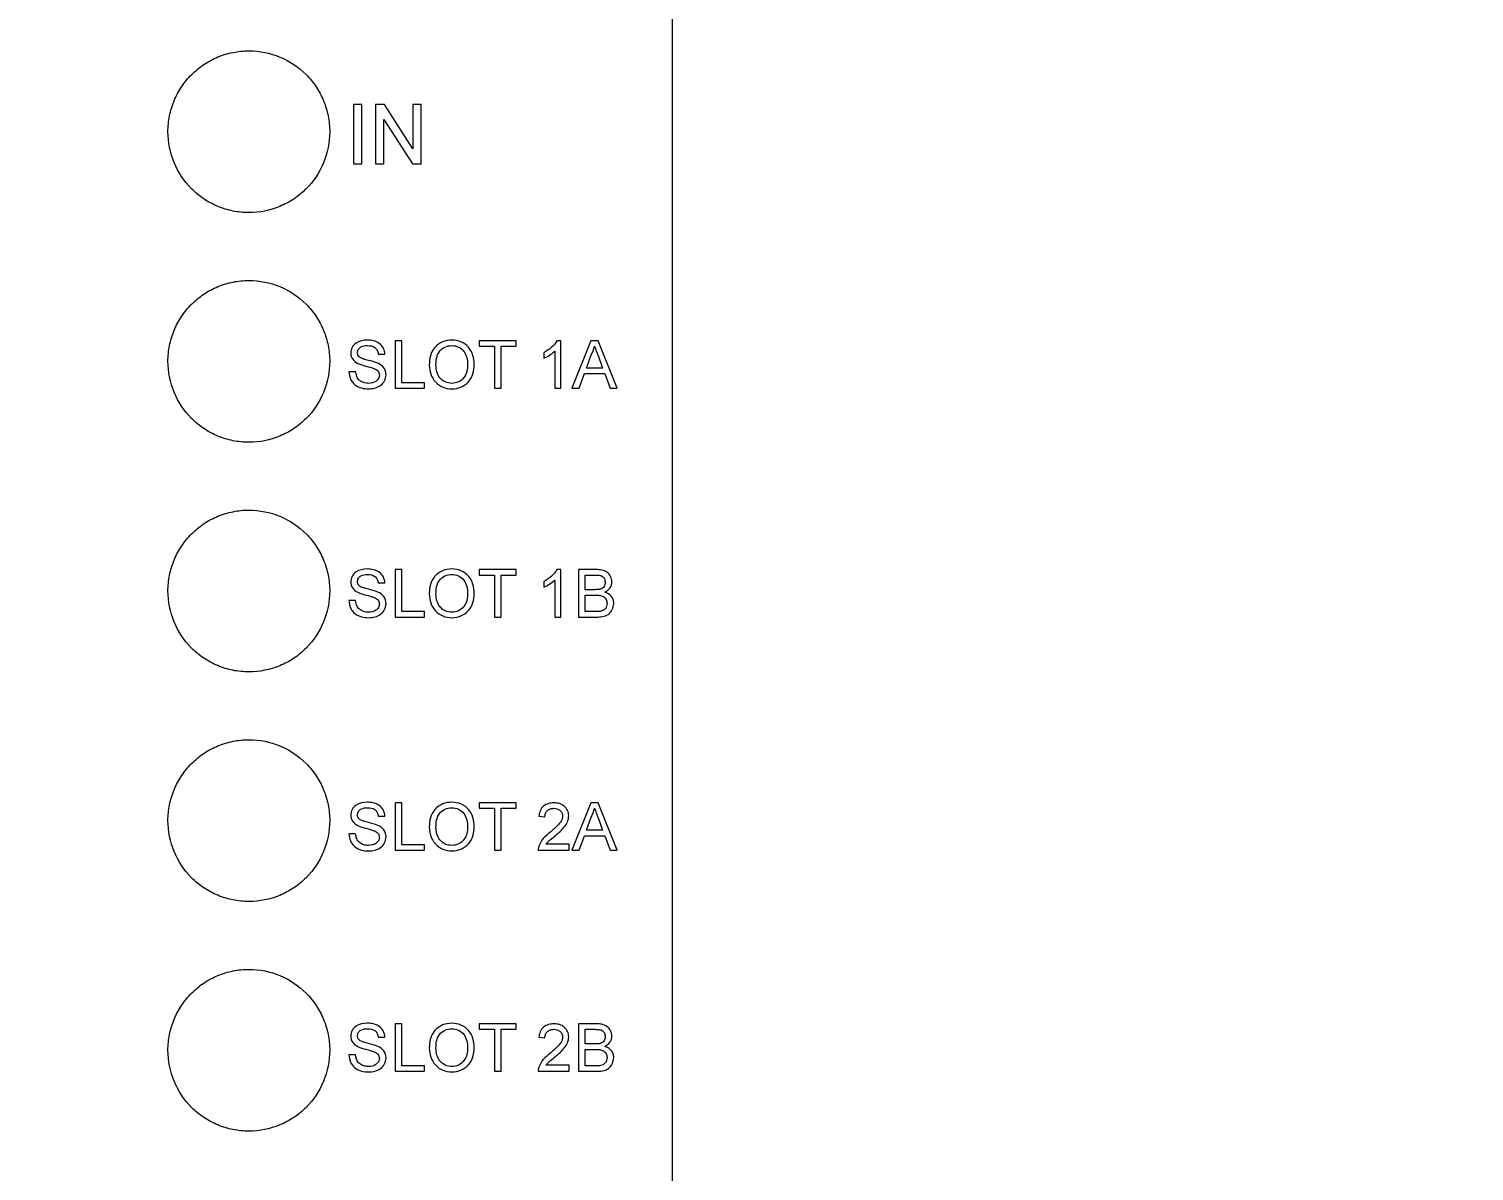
# Model space of a CAD drawing. Header units: millimetres. Extents: x -565 to 210, y 0 to 297.
# Drawn here: x 90.03 to 121.3, y 175.75 to 200.46 of the extents above; entities that cross this region are included whole.
import ezdxf

# ---------------------------------------------------------------- set-up
doc = ezdxf.new("R2010")
doc.units = ezdxf.units.MM
doc.styles.add('SLDTEXTSTYLE2', font='TXT', dxfattribs={"width": 0.605})
doc.dimstyles.new('SLDDIMSTYLE3', dxfattribs={"dimtxt": 2.568319, "dimasz": 3.5, "dimexe": 0, "dimexo": 0.0625, "dimgap": 0.64208, "dimtad": 2, "dimrnd": 1e-09, "dimzin": 12, "dimdsep": 46, "dimtxsty": 'SLDTEXTSTYLE2', "dimblk1": 'NONE', "dimblk2": 'NONE', "dimsah": 1, "dimcen": 0.09, "dimadec": 0, "dimazin": 0, "dimtfac": 1, "dimtofl": 0, "dimtmove": 0, "dimatfit": 3, "dimldrblk": 'NONE', "dimfxl": 1, "dimtolj": 1, "dimtzin": 12, "dimarcsym": 0})

# ---------------------------------------------------------------- blocks, each defined once
blk = doc.blocks.new('*D23')
at = {"color": 7, "linetype": 'Continuous', "lineweight": 0, "attachment_point": 1, "rotation": 353.613, "style": 'SLDTEXTSTYLE2'}
for s, insert, char_height in [('R', (122.903, 170.12), 2.646), ('719.48', (125.434, 169.837), 2.6458)]:
    blk.add_mtext(s, dxfattribs=dict(at, insert=insert, char_height=char_height))
blk = doc.blocks.new('_NONE')

msp = doc.modelspace()

# ---------------------------------------------------------------- linework, layer by layer
at = {"color": 7, "linetype": 'Continuous', "lineweight": 15}
for p, q in [((103.945, 243.655), (103.945, 111.76)), ((97.231, 198.826), (97.05, 198.826)), ((97.05, 198.826), (97.05, 197.542)), ((97.231, 197.542), (97.231, 198.826)), ((97.719, 198.826), (97.527, 198.826)), ((97.527, 198.826), (97.527, 197.542)), ((98.334, 197.867), (97.719, 198.826)), ((98.515, 198.826), (98.334, 198.826)), ((98.334, 198.826), (98.334, 197.867)), ((98.515, 197.542), (98.515, 198.826)), ((97.709, 198.5), (98.324, 197.542)), ((97.709, 197.542), (97.709, 198.5)), ((97.05, 197.542), (97.231, 197.542)), ((97.527, 197.542), (97.709, 197.542)), ((98.324, 197.542), (98.515, 197.542)), ((97.952, 193.713), (97.952, 192.686)), ((98.097, 193.713), (97.952, 193.713)), ((98.097, 192.804), (98.097, 193.713)), ((100.573, 193.713), (99.77, 193.713)), ((99.77, 193.713), (99.77, 193.594)), ((99.77, 193.594), (100.099, 193.594)), ((100.099, 193.594), (100.099, 192.686)), ((100.244, 193.594), (100.573, 193.594)), ((100.244, 192.686), (100.244, 193.594)), ((100.573, 193.594), (100.573, 193.713)), ((101.535, 193.713), (101.45, 193.713)), ((101.535, 192.686), (101.535, 193.713)), ((102.184, 193.713), (101.776, 192.686)), ((102.347, 193.713), (102.184, 193.713)), ((102.755, 192.686), (102.347, 193.713)), ((97.583, 193.423), (97.728, 193.423)), ((101.166, 193.456), (101.166, 193.335)), ((101.403, 193.486), (101.403, 192.686)), ((102.09, 193.12), (102.195, 193.405)), ((102.341, 193.39), (102.441, 193.12)), ((97.096, 193.041), (96.951, 193.041)), ((101.93, 192.686), (102.047, 193.002)), ((102.047, 193.002), (102.485, 193.002)), ((102.441, 193.12), (102.09, 193.12)), ((102.485, 193.002), (102.601, 192.686)), ((97.952, 192.686), (98.584, 192.686)), ((98.584, 192.804), (98.097, 192.804)), ((98.584, 192.686), (98.584, 192.804)), ((100.099, 192.686), (100.244, 192.686)), ((101.403, 192.686), (101.535, 192.686)), ((101.776, 192.686), (101.93, 192.686)), ((102.601, 192.686), (102.755, 192.686)), ((98.097, 188.762), (97.952, 188.762)), ((97.952, 188.762), (97.952, 187.734)), ((98.097, 187.853), (98.097, 188.762)), ((99.77, 188.762), (99.77, 188.643)), ((100.573, 188.762), (99.77, 188.762)), ((99.77, 188.643), (100.099, 188.643)), ((100.099, 188.643), (100.099, 187.734)), ((100.244, 188.643), (100.573, 188.643)), ((100.244, 187.734), (100.244, 188.643)), ((100.573, 188.643), (100.573, 188.762)), ((101.535, 188.762), (101.45, 188.762)), ((101.535, 187.734), (101.535, 188.762)), ((101.917, 188.762), (101.917, 187.734)), ((102.301, 188.762), (101.917, 188.762)), ((102.061, 188.643), (102.257, 188.643)), ((102.061, 188.327), (102.061, 188.643)), ((97.583, 188.472), (97.728, 188.472)), ((101.166, 188.505), (101.166, 188.383)), ((101.403, 188.535), (101.403, 187.734)), ((102.273, 188.327), (102.061, 188.327)), ((97.096, 188.09), (96.951, 188.09)), ((102.061, 188.208), (102.288, 188.208)), ((102.061, 187.853), (102.061, 188.208)), ((97.952, 187.734), (98.584, 187.734)), ((98.584, 187.853), (98.097, 187.853)), ((98.584, 187.734), (98.584, 187.853)), ((100.099, 187.734), (100.244, 187.734)), ((101.403, 187.734), (101.535, 187.734)), ((101.917, 187.734), (102.302, 187.734)), ((102.305, 187.853), (102.061, 187.853)), ((97.952, 183.715), (97.952, 182.688)), ((98.097, 183.715), (97.952, 183.715)), ((98.097, 182.807), (98.097, 183.715)), ((100.573, 183.715), (99.77, 183.715)), ((99.77, 183.715), (99.77, 183.597)), ((99.77, 183.597), (100.099, 183.597)), ((100.099, 183.597), (100.099, 182.688)), ((100.244, 183.597), (100.573, 183.597)), ((100.244, 182.688), (100.244, 183.597)), ((100.573, 183.597), (100.573, 183.715)), ((102.184, 183.715), (101.776, 182.688)), ((102.347, 183.715), (102.184, 183.715)), ((102.755, 182.688), (102.347, 183.715)), ((97.583, 183.426), (97.728, 183.426)), ((101.06, 183.426), (101.192, 183.413)), ((102.09, 183.123), (102.195, 183.407)), ((102.341, 183.393), (102.441, 183.123)), ((97.096, 183.044), (96.951, 183.044)), ((101.93, 182.688), (102.047, 183.004)), ((102.047, 183.004), (102.485, 183.004)), ((102.441, 183.123), (102.09, 183.123)), ((102.485, 183.004), (102.601, 182.688)), ((97.952, 182.688), (98.584, 182.688)), ((98.584, 182.807), (98.097, 182.807)), ((98.584, 182.688), (98.584, 182.807)), ((100.099, 182.688), (100.244, 182.688)), ((101.047, 182.688), (101.719, 182.688)), ((101.719, 182.82), (101.216, 182.82)), ((101.719, 182.688), (101.719, 182.82)), ((101.776, 182.688), (101.93, 182.688)), ((102.601, 182.688), (102.755, 182.688)), ((98.097, 178.934), (97.952, 178.934)), ((97.952, 178.934), (97.952, 177.907)), ((98.097, 178.025), (98.097, 178.934)), ((99.77, 178.934), (99.77, 178.816)), ((100.573, 178.934), (99.77, 178.934)), ((100.573, 178.816), (100.573, 178.934)), ((101.917, 178.934), (101.917, 177.907)), ((102.301, 178.934), (101.917, 178.934)), ((97.583, 178.644), (97.728, 178.644)), ((99.77, 178.816), (100.099, 178.816)), ((100.099, 178.816), (100.099, 177.907)), ((100.244, 178.816), (100.573, 178.816)), ((100.244, 177.907), (100.244, 178.816)), ((101.06, 178.644), (101.192, 178.631)), ((102.061, 178.816), (102.257, 178.816)), ((102.061, 178.5), (102.061, 178.816)), ((97.096, 178.262), (96.951, 178.262)), ((102.273, 178.5), (102.061, 178.5)), ((102.061, 178.381), (102.288, 178.381)), ((102.061, 178.025), (102.061, 178.381)), ((98.584, 178.025), (98.097, 178.025)), ((98.584, 177.907), (98.584, 178.025)), ((101.719, 178.039), (101.216, 178.039)), ((101.719, 177.907), (101.719, 178.039)), ((102.305, 178.025), (102.061, 178.025)), ((97.952, 177.907), (98.584, 177.907)), ((100.099, 177.907), (100.244, 177.907)), ((101.047, 177.907), (101.719, 177.907)), ((101.917, 177.907), (102.302, 177.907))]:
    msp.add_line(p, q, dxfattribs=at)
for points, knots in [([(96.535, 198.235), (96.535, 198.35), (96.524, 198.464), (96.48, 198.687), (96.446, 198.798), (96.358, 199.01), (96.305, 199.111), (96.178, 199.301), (96.104, 199.391), (95.862, 199.633), (95.667, 199.764), (95.245, 199.938), (95.015, 199.985), (94.672, 199.985), (94.556, 199.973), (94.331, 199.929), (94.222, 199.895), (94.01, 199.808), (93.908, 199.753), (93.718, 199.626), (93.63, 199.554), (93.466, 199.39), (93.394, 199.302), (93.267, 199.112), (93.212, 199.01), (93.125, 198.798), (93.091, 198.689), (93.047, 198.465), (93.035, 198.349), (93.035, 198.007), (93.081, 197.777), (93.255, 197.356), (93.385, 197.161), (93.627, 196.918), (93.717, 196.844), (93.907, 196.717), (94.007, 196.663), (94.219, 196.575), (94.33, 196.541), (94.554, 196.496), (94.668, 196.485), (95.014, 196.484), (95.242, 196.53), (95.561, 196.662), (95.661, 196.715), (95.851, 196.842), (95.942, 196.916), (96.184, 197.158), (96.314, 197.353), (96.489, 197.774), (96.535, 198.004), (96.535, 198.235)], [0, 0, 0, 0, 0.03125, 0.03125, 0.0625, 0.0625, 0.09375, 0.09375, 0.125, 0.125, 0.1875, 0.1875, 0.25, 0.25, 0.28125, 0.28125, 0.3125, 0.3125, 0.34375, 0.34375, 0.375, 0.375, 0.40625, 0.40625, 0.4375, 0.4375, 0.46875, 0.46875, 0.5, 0.5, 0.5625, 0.5625, 0.625, 0.625, 0.65625, 0.65625, 0.6875, 0.6875, 0.71875, 0.71875, 0.75, 0.75, 0.8125, 0.8125, 0.84375, 0.84375, 0.875, 0.875, 0.9375, 0.9375, 1, 1, 1, 1]), ([(96.535, 193.267), (96.535, 193.382), (96.524, 193.496), (96.48, 193.719), (96.446, 193.83), (96.358, 194.042), (96.305, 194.142), (96.178, 194.333), (96.104, 194.423), (95.862, 194.665), (95.667, 194.796), (95.245, 194.97), (95.015, 195.016), (94.672, 195.017), (94.556, 195.005), (94.331, 194.961), (94.222, 194.927), (94.01, 194.84), (93.907, 194.785), (93.718, 194.658), (93.629, 194.586), (93.466, 194.422), (93.394, 194.334), (93.267, 194.144), (93.212, 194.042), (93.124, 193.83), (93.091, 193.721), (93.047, 193.497), (93.035, 193.381), (93.035, 193.039), (93.081, 192.809), (93.255, 192.388), (93.385, 192.193), (93.627, 191.95), (93.716, 191.876), (93.907, 191.749), (94.007, 191.695), (94.219, 191.607), (94.33, 191.573), (94.554, 191.528), (94.668, 191.517), (95.015, 191.516), (95.242, 191.562), (95.561, 191.694), (95.661, 191.747), (95.852, 191.874), (95.942, 191.948), (96.184, 192.191), (96.314, 192.386), (96.489, 192.806), (96.535, 193.036), (96.535, 193.267)], [0, 0, 0, 0, 0.03125, 0.03125, 0.0625, 0.0625, 0.09375, 0.09375, 0.125, 0.125, 0.1875, 0.1875, 0.25, 0.25, 0.28125, 0.28125, 0.3125, 0.3125, 0.34375, 0.34375, 0.375, 0.375, 0.40625, 0.40625, 0.4375, 0.4375, 0.46875, 0.46875, 0.5, 0.5, 0.5625, 0.5625, 0.625, 0.625, 0.65625, 0.65625, 0.6875, 0.6875, 0.71875, 0.71875, 0.75, 0.75, 0.8125, 0.8125, 0.84375, 0.84375, 0.875, 0.875, 0.9375, 0.9375, 1, 1, 1, 1]), ([(97.347, 193.726), (97.262, 193.724), (97.176, 193.71), (97.07, 193.637), (97.041, 193.605), (97.001, 193.53), (96.992, 193.487), (96.991, 193.445)], [0, 0, 0, 0, 0.5, 0.5, 0.75, 0.75, 1, 1, 1, 1]), ([(97.136, 193.454), (97.136, 193.479), (97.142, 193.504), (97.168, 193.547), (97.187, 193.565), (97.252, 193.603), (97.303, 193.607), (97.353, 193.608)], [0, 0, 0, 0, 0.25, 0.25, 0.5, 0.5, 1, 1, 1, 1]), ([(97.728, 193.423), (97.725, 193.469), (97.716, 193.514), (97.675, 193.594), (97.644, 193.63), (97.571, 193.682), (97.527, 193.699), (97.439, 193.722), (97.393, 193.725), (97.347, 193.726)], [0, 0, 0, 0, 0.25, 0.25, 0.5, 0.5, 0.75, 0.75, 1, 1, 1, 1]), ([(97.353, 193.608), (97.408, 193.606), (97.466, 193.6), (97.533, 193.55), (97.551, 193.528), (97.574, 193.478), (97.58, 193.451), (97.583, 193.423)], [0, 0, 0, 0, 0.5, 0.5, 0.75, 0.75, 1, 1, 1, 1]), ([(99.178, 193.726), (99.109, 193.725), (99.04, 193.715), (98.914, 193.662), (98.857, 193.62), (98.768, 193.517), (98.736, 193.454), (98.697, 193.323), (98.691, 193.254), (98.69, 193.186)], [0, 0, 0, 0, 0.25, 0.25, 0.5, 0.5, 0.75, 0.75, 1, 1, 1, 1]), ([(98.835, 193.184), (98.835, 193.236), (98.838, 193.287), (98.859, 193.388), (98.878, 193.438), (98.94, 193.521), (98.982, 193.552), (99.075, 193.597), (99.127, 193.607), (99.178, 193.608)], [0, 0, 0, 0, 0.25, 0.25, 0.5, 0.5, 0.75, 0.75, 1, 1, 1, 1]), ([(99.664, 193.198), (99.663, 193.265), (99.656, 193.331), (99.615, 193.46), (99.583, 193.52), (99.494, 193.622), (99.437, 193.661), (99.313, 193.714), (99.245, 193.725), (99.178, 193.726)], [0, 0, 0, 0, 0.25, 0.25, 0.5, 0.5, 0.75, 0.75, 1, 1, 1, 1]), ([(99.178, 193.608), (99.229, 193.606), (99.279, 193.597), (99.369, 193.554), (99.409, 193.522), (99.498, 193.402), (99.519, 193.299), (99.52, 193.199)], [0, 0, 0, 0, 0.25, 0.25, 0.5, 0.5, 1, 1, 1, 1]), ([(102.195, 193.405), (102.203, 193.42), (102.211, 193.435), (102.218, 193.45), (102.225, 193.466), (102.231, 193.481), (102.237, 193.497), (102.243, 193.513), (102.248, 193.529), (102.253, 193.545), (102.258, 193.561), (102.262, 193.578), (102.266, 193.594)], [0, 0, 0, 0, 0.0000507696, 0.0000507696, 0.0000507696, 0.0001015823, 0.0001015823, 0.0001015823, 0.0001523323, 0.0001523323, 0.0001523323, 0.0002033159, 0.0002033159, 0.0002033159, 0.0002033159]), ([(102.266, 193.594), (102.272, 193.577), (102.278, 193.56), (102.285, 193.543), (102.291, 193.526), (102.297, 193.509), (102.303, 193.492), (102.31, 193.475), (102.316, 193.458), (102.322, 193.441), (102.329, 193.424), (102.335, 193.407), (102.341, 193.39)], [0, 0, 0, 0, 0.0000545352, 0.0000545352, 0.0000545352, 0.0001090672, 0.0001090672, 0.0001090672, 0.0001636012, 0.0001636012, 0.0001636012, 0.0002181351, 0.0002181351, 0.0002181351, 0.0002181351]), ([(96.991, 193.445), (96.992, 193.397), (97.005, 193.35), (97.06, 193.273), (97.1, 193.245), (97.142, 193.223)], [0, 0, 0, 0, 0.5, 0.5, 1, 1, 1, 1]), ([(97.172, 193.364), (97.167, 193.37), (97.161, 193.376), (97.156, 193.382), (97.149, 193.393), (97.144, 193.404), (97.141, 193.416), (97.137, 193.428), (97.136, 193.441), (97.136, 193.454)], [0, 0, 0, 0, 0.0000249179, 0.0000249179, 0.0000249179, 0.0000622779, 0.0000622779, 0.0000622779, 0.0001014982, 0.0001014982, 0.0001014982, 0.0001014982]), ([(97.576, 193.226), (97.51, 193.253), (97.441, 193.271), (97.337, 193.297), (97.302, 193.305), (97.234, 193.328), (97.2, 193.34), (97.172, 193.364)], [0, 0, 0, 0, 0.5, 0.5, 0.75, 0.75, 1, 1, 1, 1]), ([(96.951, 193.041), (96.953, 192.988), (96.962, 192.936), (97.006, 192.838), (97.039, 192.794), (97.121, 192.726), (97.171, 192.704), (97.274, 192.677), (97.328, 192.673), (97.381, 192.672)], [0, 0, 0, 0, 0.25, 0.25, 0.5, 0.5, 0.75, 0.75, 1, 1, 1, 1]), ([(97.375, 192.791), (97.34, 192.792), (97.306, 192.796), (97.24, 192.816), (97.208, 192.833), (97.153, 192.877), (97.133, 192.907), (97.107, 192.972), (97.1, 193.006), (97.096, 193.041)], [0, 0, 0, 0, 0.25, 0.25, 0.5, 0.5, 0.75, 0.75, 1, 1, 1, 1]), ([(97.142, 193.223), (97.199, 193.195), (97.259, 193.178), (97.38, 193.146), (97.442, 193.133), (97.5, 193.109)], [0, 0, 0, 0, 0.5, 0.5, 1, 1, 1, 1]), ([(97.61, 192.97), (97.609, 192.943), (97.602, 192.916), (97.575, 192.868), (97.556, 192.847), (97.487, 192.802), (97.43, 192.792), (97.375, 192.791)], [0, 0, 0, 0, 0.25, 0.25, 0.5, 0.5, 1, 1, 1, 1]), ([(97.381, 192.672), (97.426, 192.674), (97.471, 192.678), (97.556, 192.701), (97.598, 192.72), (97.671, 192.773), (97.701, 192.808), (97.743, 192.888), (97.753, 192.932), (97.755, 192.977)], [0, 0, 0, 0, 0.25, 0.25, 0.5, 0.5, 0.75, 0.75, 1, 1, 1, 1]), ([(97.5, 193.109), (97.529, 193.096), (97.558, 193.082), (97.599, 193.034), (97.608, 193.002), (97.61, 192.97)], [0, 0, 0, 0, 0.5, 0.5, 1, 1, 1, 1]), ([(97.755, 192.977), (97.754, 193.032), (97.738, 193.085), (97.674, 193.172), (97.626, 193.203), (97.576, 193.226)], [0, 0, 0, 0, 0.5, 0.5, 1, 1, 1, 1]), ([(98.69, 193.186), (98.69, 193.119), (98.701, 193.055), (98.744, 192.931), (98.777, 192.872), (98.866, 192.774), (98.922, 192.735), (99.044, 192.684), (99.11, 192.673), (99.177, 192.672)], [0, 0, 0, 0, 0.25, 0.25, 0.5, 0.5, 0.75, 0.75, 1, 1, 1, 1]), ([(99.176, 192.791), (99.127, 192.792), (99.078, 192.8), (98.99, 192.841), (98.951, 192.872), (98.889, 192.947), (98.866, 192.992), (98.84, 193.086), (98.835, 193.135), (98.835, 193.184)], [0, 0, 0, 0, 0.25, 0.25, 0.5, 0.5, 0.75, 0.75, 1, 1, 1, 1]), ([(99.52, 193.199), (99.519, 193.149), (99.515, 193.099), (99.491, 193.003), (99.47, 192.956), (99.408, 192.877), (99.368, 192.844), (99.278, 192.8), (99.227, 192.792), (99.176, 192.791)], [0, 0, 0, 0, 0.25, 0.25, 0.5, 0.5, 0.75, 0.75, 1, 1, 1, 1]), ([(99.177, 192.672), (99.245, 192.674), (99.31, 192.685), (99.435, 192.736), (99.493, 192.774), (99.581, 192.875), (99.614, 192.936), (99.655, 193.062), (99.663, 193.13), (99.664, 193.198)], [0, 0, 0, 0, 0.25, 0.25, 0.5, 0.5, 0.75, 0.75, 1, 1, 1, 1]), ([(96.535, 188.299), (96.535, 188.414), (96.524, 188.528), (96.48, 188.751), (96.446, 188.862), (96.358, 189.074), (96.305, 189.174), (96.178, 189.364), (96.104, 189.454), (95.862, 189.697), (95.667, 189.827), (95.245, 190.002), (95.015, 190.048), (94.672, 190.049), (94.556, 190.037), (94.331, 189.992), (94.222, 189.959), (94.01, 189.872), (93.907, 189.817), (93.718, 189.69), (93.629, 189.617), (93.466, 189.454), (93.393, 189.365), (93.267, 189.176), (93.212, 189.074), (93.124, 188.862), (93.091, 188.753), (93.047, 188.529), (93.035, 188.413), (93.035, 188.071), (93.081, 187.841), (93.255, 187.42), (93.385, 187.225), (93.626, 186.982), (93.716, 186.908), (93.907, 186.781), (94.007, 186.727), (94.219, 186.639), (94.33, 186.605), (94.554, 186.56), (94.668, 186.549), (95.015, 186.548), (95.242, 186.594), (95.561, 186.726), (95.662, 186.779), (95.852, 186.906), (95.942, 186.98), (96.184, 187.223), (96.314, 187.418), (96.489, 187.838), (96.535, 188.068), (96.535, 188.299)], [0, 0, 0, 0, 0.03125, 0.03125, 0.0625, 0.0625, 0.09375, 0.09375, 0.125, 0.125, 0.1875, 0.1875, 0.25, 0.25, 0.28125, 0.28125, 0.3125, 0.3125, 0.34375, 0.34375, 0.375, 0.375, 0.40625, 0.40625, 0.4375, 0.4375, 0.46875, 0.46875, 0.5, 0.5, 0.5625, 0.5625, 0.625, 0.625, 0.65625, 0.65625, 0.6875, 0.6875, 0.71875, 0.71875, 0.75, 0.75, 0.8125, 0.8125, 0.84375, 0.84375, 0.875, 0.875, 0.9375, 0.9375, 1, 1, 1, 1]), ([(97.347, 188.775), (97.262, 188.772), (97.175, 188.758), (97.07, 188.686), (97.041, 188.653), (97.001, 188.578), (96.992, 188.536), (96.991, 188.493)], [0, 0, 0, 0, 0.5, 0.5, 0.75, 0.75, 1, 1, 1, 1]), ([(97.136, 188.503), (97.136, 188.528), (97.142, 188.553), (97.168, 188.595), (97.187, 188.613), (97.252, 188.652), (97.303, 188.656), (97.353, 188.656)], [0, 0, 0, 0, 0.25, 0.25, 0.5, 0.5, 1, 1, 1, 1]), ([(97.728, 188.472), (97.725, 188.517), (97.716, 188.562), (97.675, 188.643), (97.644, 188.678), (97.571, 188.731), (97.527, 188.748), (97.439, 188.77), (97.393, 188.774), (97.347, 188.775)], [0, 0, 0, 0, 0.25, 0.25, 0.5, 0.5, 0.75, 0.75, 1, 1, 1, 1]), ([(97.353, 188.656), (97.408, 188.655), (97.466, 188.648), (97.533, 188.599), (97.551, 188.576), (97.574, 188.527), (97.58, 188.499), (97.583, 188.472)], [0, 0, 0, 0, 0.5, 0.5, 0.75, 0.75, 1, 1, 1, 1]), ([(99.178, 188.775), (99.109, 188.773), (99.04, 188.764), (98.914, 188.71), (98.857, 188.668), (98.768, 188.565), (98.736, 188.503), (98.697, 188.371), (98.691, 188.303), (98.69, 188.234)], [0, 0, 0, 0, 0.25, 0.25, 0.5, 0.5, 0.75, 0.75, 1, 1, 1, 1]), ([(98.835, 188.233), (98.835, 188.284), (98.838, 188.335), (98.859, 188.436), (98.878, 188.486), (98.94, 188.569), (98.982, 188.601), (99.075, 188.646), (99.127, 188.655), (99.178, 188.656)], [0, 0, 0, 0, 0.25, 0.25, 0.5, 0.5, 0.75, 0.75, 1, 1, 1, 1]), ([(99.664, 188.246), (99.663, 188.314), (99.656, 188.38), (99.615, 188.508), (99.583, 188.569), (99.494, 188.671), (99.437, 188.71), (99.314, 188.763), (99.246, 188.773), (99.178, 188.775)], [0, 0, 0, 0, 0.25, 0.25, 0.5, 0.5, 0.75, 0.75, 1, 1, 1, 1]), ([(99.178, 188.656), (99.229, 188.655), (99.279, 188.646), (99.369, 188.602), (99.409, 188.57), (99.498, 188.45), (99.519, 188.347), (99.52, 188.247)], [0, 0, 0, 0, 0.25, 0.25, 0.5, 0.5, 1, 1, 1, 1]), ([(102.257, 188.643), (102.285, 188.643), (102.312, 188.642), (102.367, 188.638), (102.394, 188.635), (102.445, 188.611), (102.466, 188.589), (102.491, 188.539), (102.495, 188.511), (102.496, 188.482)], [0, 0, 0, 0, 0.25, 0.25, 0.5, 0.5, 0.75, 0.75, 1, 1, 1, 1]), ([(102.641, 188.495), (102.639, 188.536), (102.631, 188.576), (102.594, 188.648), (102.567, 188.681), (102.502, 188.728), (102.463, 188.742), (102.383, 188.759), (102.342, 188.761), (102.301, 188.762)], [0, 0, 0, 0, 0.25, 0.25, 0.5, 0.5, 0.75, 0.75, 1, 1, 1, 1]), ([(96.991, 188.493), (96.992, 188.446), (97.005, 188.398), (97.06, 188.322), (97.1, 188.294), (97.142, 188.271)], [0, 0, 0, 0, 0.5, 0.5, 1, 1, 1, 1]), ([(97.172, 188.412), (97.167, 188.418), (97.161, 188.424), (97.156, 188.431), (97.149, 188.441), (97.144, 188.453), (97.141, 188.464), (97.137, 188.477), (97.136, 188.49), (97.136, 188.503)], [0, 0, 0, 0, 0.0000249178, 0.0000249178, 0.0000249178, 0.0000622952, 0.0000622952, 0.0000622952, 0.0001015409, 0.0001015409, 0.0001015409, 0.0001015409]), ([(97.142, 188.271), (97.199, 188.243), (97.259, 188.227), (97.38, 188.194), (97.442, 188.181), (97.5, 188.157)], [0, 0, 0, 0, 0.5, 0.5, 1, 1, 1, 1]), ([(97.576, 188.274), (97.51, 188.302), (97.441, 188.319), (97.337, 188.345), (97.302, 188.354), (97.234, 188.376), (97.2, 188.389), (97.172, 188.412)], [0, 0, 0, 0, 0.5, 0.5, 0.75, 0.75, 1, 1, 1, 1]), ([(97.755, 188.026), (97.754, 188.08), (97.738, 188.134), (97.674, 188.221), (97.626, 188.251), (97.576, 188.274)], [0, 0, 0, 0, 0.5, 0.5, 1, 1, 1, 1]), ([(102.397, 188.339), (102.387, 188.336), (102.377, 188.334), (102.366, 188.332), (102.356, 188.331), (102.346, 188.33), (102.335, 188.329), (102.315, 188.327), (102.294, 188.327), (102.273, 188.327)], [0, 0, 0, 0, 0.000031245, 0.000031245, 0.000031245, 0.0000623711, 0.0000623711, 0.0000623711, 0.000124331, 0.000124331, 0.000124331, 0.000124331]), ([(102.496, 188.482), (102.495, 188.451), (102.49, 188.419), (102.455, 188.367), (102.427, 188.35), (102.397, 188.339)], [0, 0, 0, 0, 0.5, 0.5, 1, 1, 1, 1]), ([(102.487, 188.274), (102.529, 188.296), (102.57, 188.323), (102.611, 188.381), (102.622, 188.403), (102.637, 188.448), (102.64, 188.471), (102.641, 188.495)], [0, 0, 0, 0, 0.5, 0.5, 0.75, 0.75, 1, 1, 1, 1]), ([(102.681, 188.028), (102.68, 188.057), (102.677, 188.085), (102.659, 188.138), (102.645, 188.163), (102.593, 188.229), (102.541, 188.257), (102.487, 188.274)], [0, 0, 0, 0, 0.25, 0.25, 0.5, 0.5, 1, 1, 1, 1]), ([(96.951, 188.09), (96.953, 188.036), (96.962, 187.985), (97.006, 187.887), (97.039, 187.843), (97.121, 187.775), (97.171, 187.753), (97.274, 187.726), (97.328, 187.721), (97.381, 187.721)], [0, 0, 0, 0, 0.25, 0.25, 0.5, 0.5, 0.75, 0.75, 1, 1, 1, 1]), ([(97.375, 187.84), (97.34, 187.841), (97.306, 187.844), (97.24, 187.865), (97.208, 187.881), (97.153, 187.926), (97.132, 187.955), (97.107, 188.02), (97.1, 188.055), (97.096, 188.09)], [0, 0, 0, 0, 0.25, 0.25, 0.5, 0.5, 0.75, 0.75, 1, 1, 1, 1]), ([(97.61, 188.019), (97.609, 187.991), (97.602, 187.964), (97.575, 187.916), (97.556, 187.896), (97.487, 187.851), (97.43, 187.841), (97.375, 187.84)], [0, 0, 0, 0, 0.25, 0.25, 0.5, 0.5, 1, 1, 1, 1]), ([(97.381, 187.721), (97.426, 187.722), (97.471, 187.726), (97.557, 187.75), (97.598, 187.769), (97.671, 187.822), (97.701, 187.856), (97.743, 187.936), (97.753, 187.98), (97.755, 188.026)], [0, 0, 0, 0, 0.25, 0.25, 0.5, 0.5, 0.75, 0.75, 1, 1, 1, 1]), ([(97.5, 188.157), (97.529, 188.145), (97.558, 188.13), (97.599, 188.083), (97.608, 188.051), (97.61, 188.019)], [0, 0, 0, 0, 0.5, 0.5, 1, 1, 1, 1]), ([(98.69, 188.234), (98.69, 188.168), (98.701, 188.103), (98.744, 187.979), (98.777, 187.921), (98.866, 187.822), (98.922, 187.784), (99.044, 187.733), (99.11, 187.722), (99.177, 187.721)], [0, 0, 0, 0, 0.25, 0.25, 0.5, 0.5, 0.75, 0.75, 1, 1, 1, 1]), ([(99.176, 187.84), (99.127, 187.841), (99.078, 187.849), (98.99, 187.89), (98.951, 187.921), (98.889, 187.996), (98.866, 188.041), (98.84, 188.135), (98.835, 188.184), (98.835, 188.233)], [0, 0, 0, 0, 0.25, 0.25, 0.5, 0.5, 0.75, 0.75, 1, 1, 1, 1]), ([(99.52, 188.247), (99.519, 188.197), (99.515, 188.148), (99.491, 188.052), (99.47, 188.005), (99.408, 187.925), (99.368, 187.893), (99.278, 187.849), (99.227, 187.841), (99.176, 187.84)], [0, 0, 0, 0, 0.25, 0.25, 0.5, 0.5, 0.75, 0.75, 1, 1, 1, 1]), ([(99.177, 187.721), (99.245, 187.722), (99.31, 187.733), (99.435, 187.785), (99.493, 187.823), (99.581, 187.924), (99.614, 187.984), (99.655, 188.111), (99.663, 188.179), (99.664, 188.246)], [0, 0, 0, 0, 0.25, 0.25, 0.5, 0.5, 0.75, 0.75, 1, 1, 1, 1]), ([(102.288, 188.208), (102.317, 188.208), (102.346, 188.207), (102.404, 188.2), (102.433, 188.193), (102.484, 188.164), (102.504, 188.141), (102.53, 188.089), (102.535, 188.06), (102.536, 188.031)], [0, 0, 0, 0, 0.25, 0.25, 0.5, 0.5, 0.75, 0.75, 1, 1, 1, 1]), ([(102.302, 187.734), (102.348, 187.735), (102.393, 187.737), (102.482, 187.753), (102.527, 187.768), (102.603, 187.819), (102.631, 187.856), (102.67, 187.937), (102.679, 187.983), (102.681, 188.028)], [0, 0, 0, 0, 0.25, 0.25, 0.5, 0.5, 0.75, 0.75, 1, 1, 1, 1]), ([(102.536, 188.031), (102.534, 187.989), (102.524, 187.948), (102.473, 187.883), (102.433, 187.866), (102.392, 187.858)], [0, 0, 0, 0, 0.5, 0.5, 1, 1, 1, 1]), ([(102.392, 187.858), (102.385, 187.857), (102.378, 187.856), (102.371, 187.855), (102.363, 187.854), (102.356, 187.854), (102.349, 187.854), (102.334, 187.853), (102.319, 187.853), (102.305, 187.853)], [0, 0, 0, 0, 0.00002204799, 0.00002204799, 0.00002204799, 0.00004410007, 0.00004410007, 0.00004410007, 0.00008808701, 0.00008808701, 0.00008808701, 0.00008808701]), ([(96.535, 183.331), (96.535, 183.446), (96.524, 183.559), (96.48, 183.783), (96.446, 183.894), (96.359, 184.105), (96.305, 184.206), (96.178, 184.396), (96.104, 184.486), (95.862, 184.729), (95.667, 184.859), (95.246, 185.034), (95.015, 185.08), (94.672, 185.081), (94.556, 185.069), (94.331, 185.024), (94.222, 184.991), (94.01, 184.903), (93.907, 184.849), (93.717, 184.722), (93.629, 184.649), (93.466, 184.486), (93.393, 184.397), (93.267, 184.208), (93.212, 184.105), (93.124, 183.894), (93.091, 183.785), (93.047, 183.561), (93.035, 183.445), (93.035, 183.103), (93.081, 182.873), (93.255, 182.452), (93.385, 182.257), (93.626, 182.015), (93.716, 181.941), (93.906, 181.813), (94.007, 181.759), (94.219, 181.671), (94.33, 181.637), (94.554, 181.592), (94.668, 181.581), (95.015, 181.58), (95.242, 181.626), (95.561, 181.758), (95.662, 181.812), (95.852, 181.939), (95.942, 182.012), (96.184, 182.255), (96.315, 182.45), (96.489, 182.87), (96.535, 183.1), (96.535, 183.331)], [0, 0, 0, 0, 0.03125, 0.03125, 0.0625, 0.0625, 0.09375, 0.09375, 0.125, 0.125, 0.1875, 0.1875, 0.25, 0.25, 0.28125, 0.28125, 0.3125, 0.3125, 0.34375, 0.34375, 0.375, 0.375, 0.40625, 0.40625, 0.4375, 0.4375, 0.46875, 0.46875, 0.5, 0.5, 0.5625, 0.5625, 0.625, 0.625, 0.65625, 0.65625, 0.6875, 0.6875, 0.71875, 0.71875, 0.75, 0.75, 0.8125, 0.8125, 0.84375, 0.84375, 0.875, 0.875, 0.9375, 0.9375, 1, 1, 1, 1]), ([(97.347, 183.729), (97.262, 183.726), (97.175, 183.712), (97.07, 183.64), (97.041, 183.607), (97.001, 183.532), (96.992, 183.49), (96.991, 183.447)], [0, 0, 0, 0, 0.5, 0.5, 0.75, 0.75, 1, 1, 1, 1]), ([(97.136, 183.457), (97.136, 183.482), (97.142, 183.507), (97.168, 183.549), (97.187, 183.567), (97.252, 183.606), (97.303, 183.61), (97.353, 183.61)], [0, 0, 0, 0, 0.25, 0.25, 0.5, 0.5, 1, 1, 1, 1]), ([(97.728, 183.426), (97.725, 183.471), (97.716, 183.516), (97.675, 183.597), (97.644, 183.632), (97.571, 183.685), (97.527, 183.702), (97.439, 183.724), (97.393, 183.728), (97.347, 183.729)], [0, 0, 0, 0, 0.25, 0.25, 0.5, 0.5, 0.75, 0.75, 1, 1, 1, 1]), ([(97.353, 183.61), (97.408, 183.609), (97.466, 183.602), (97.533, 183.553), (97.551, 183.53), (97.574, 183.481), (97.58, 183.453), (97.583, 183.426)], [0, 0, 0, 0, 0.5, 0.5, 0.75, 0.75, 1, 1, 1, 1]), ([(99.178, 183.729), (99.109, 183.727), (99.04, 183.718), (98.914, 183.664), (98.857, 183.622), (98.768, 183.519), (98.736, 183.457), (98.697, 183.325), (98.691, 183.257), (98.69, 183.188)], [0, 0, 0, 0, 0.25, 0.25, 0.5, 0.5, 0.75, 0.75, 1, 1, 1, 1]), ([(98.835, 183.187), (98.835, 183.238), (98.838, 183.289), (98.859, 183.39), (98.878, 183.44), (98.94, 183.523), (98.982, 183.555), (99.075, 183.6), (99.127, 183.609), (99.178, 183.61)], [0, 0, 0, 0, 0.25, 0.25, 0.5, 0.5, 0.75, 0.75, 1, 1, 1, 1]), ([(99.664, 183.2), (99.663, 183.268), (99.656, 183.334), (99.615, 183.462), (99.583, 183.523), (99.494, 183.625), (99.437, 183.664), (99.314, 183.717), (99.246, 183.727), (99.178, 183.729)], [0, 0, 0, 0, 0.25, 0.25, 0.5, 0.5, 0.75, 0.75, 1, 1, 1, 1]), ([(99.178, 183.61), (99.229, 183.609), (99.279, 183.6), (99.369, 183.556), (99.409, 183.524), (99.498, 183.404), (99.519, 183.301), (99.52, 183.201)], [0, 0, 0, 0, 0.25, 0.25, 0.5, 0.5, 1, 1, 1, 1]), ([(101.39, 183.715), (101.349, 183.715), (101.308, 183.711), (101.23, 183.688), (101.192, 183.669), (101.13, 183.616), (101.105, 183.582), (101.073, 183.507), (101.065, 183.467), (101.06, 183.426)], [0, 0, 0, 0, 0.25, 0.25, 0.5, 0.5, 0.75, 0.75, 1, 1, 1, 1]), ([(101.192, 183.413), (101.193, 183.438), (101.196, 183.463), (101.214, 183.51), (101.228, 183.532), (101.265, 183.566), (101.288, 183.578), (101.336, 183.594), (101.361, 183.596), (101.387, 183.597)], [0, 0, 0, 0, 0.25, 0.25, 0.5, 0.5, 0.75, 0.75, 1, 1, 1, 1]), ([(101.387, 183.597), (101.434, 183.596), (101.481, 183.585), (101.535, 183.538), (101.55, 183.52), (101.569, 183.478), (101.574, 183.454), (101.574, 183.431)], [0, 0, 0, 0, 0.5, 0.5, 0.75, 0.75, 1, 1, 1, 1]), ([(101.706, 183.432), (101.705, 183.472), (101.699, 183.512), (101.666, 183.584), (101.641, 183.616), (101.582, 183.668), (101.546, 183.688), (101.47, 183.711), (101.43, 183.715), (101.39, 183.715)], [0, 0, 0, 0, 0.25, 0.25, 0.5, 0.5, 0.75, 0.75, 1, 1, 1, 1]), ([(102.195, 183.407), (102.211, 183.437), (102.225, 183.468), (102.236, 183.499), (102.242, 183.515), (102.248, 183.531), (102.253, 183.547), (102.258, 183.564), (102.262, 183.58), (102.266, 183.597)], [0, 0, 0, 0, 0.0001009455, 0.0001009455, 0.0001009455, 0.0001519848, 0.0001519848, 0.0001519848, 0.0002032616, 0.0002032616, 0.0002032616, 0.0002032616]), ([(102.266, 183.597), (102.272, 183.58), (102.278, 183.563), (102.285, 183.546), (102.291, 183.529), (102.297, 183.512), (102.303, 183.495), (102.31, 183.478), (102.316, 183.461), (102.322, 183.444), (102.329, 183.427), (102.335, 183.41), (102.341, 183.393)], [0, 0, 0, 0, 0.0000545866, 0.0000545866, 0.0000545866, 0.0001091701, 0.0001091701, 0.0001091701, 0.0001637555, 0.0001637555, 0.0001637555, 0.0002183408, 0.0002183408, 0.0002183408, 0.0002183408]), ([(96.991, 183.447), (96.992, 183.4), (97.005, 183.352), (97.06, 183.276), (97.1, 183.248), (97.142, 183.225)], [0, 0, 0, 0, 0.5, 0.5, 1, 1, 1, 1]), ([(97.172, 183.366), (97.167, 183.372), (97.161, 183.378), (97.156, 183.385), (97.149, 183.395), (97.144, 183.407), (97.141, 183.418), (97.137, 183.431), (97.136, 183.444), (97.136, 183.457)], [0, 0, 0, 0, 0.0000249178, 0.0000249178, 0.0000249178, 0.0000623144, 0.0000623144, 0.0000623144, 0.0001015886, 0.0001015886, 0.0001015886, 0.0001015886]), ([(97.576, 183.228), (97.51, 183.256), (97.441, 183.273), (97.337, 183.299), (97.302, 183.308), (97.234, 183.33), (97.2, 183.343), (97.172, 183.366)], [0, 0, 0, 0, 0.5, 0.5, 0.75, 0.75, 1, 1, 1, 1]), ([(101.574, 183.431), (101.573, 183.392), (101.561, 183.354), (101.522, 183.287), (101.497, 183.258), (101.416, 183.174), (101.357, 183.122), (101.298, 183.072)], [0, 0, 0, 0, 0.25, 0.25, 0.5, 0.5, 1, 1, 1, 1]), ([(101.421, 183.01), (101.488, 183.068), (101.556, 183.124), (101.638, 183.227), (101.663, 183.264), (101.697, 183.345), (101.705, 183.388), (101.706, 183.432)], [0, 0, 0, 0, 0.5, 0.5, 0.75, 0.75, 1, 1, 1, 1]), ([(96.951, 183.044), (96.953, 182.991), (96.962, 182.939), (97.006, 182.841), (97.039, 182.797), (97.121, 182.729), (97.171, 182.707), (97.274, 182.68), (97.328, 182.675), (97.381, 182.675)], [0, 0, 0, 0, 0.25, 0.25, 0.5, 0.5, 0.75, 0.75, 1, 1, 1, 1]), ([(97.375, 182.794), (97.34, 182.795), (97.306, 182.798), (97.24, 182.819), (97.208, 182.835), (97.153, 182.88), (97.132, 182.909), (97.107, 182.974), (97.1, 183.009), (97.096, 183.044)], [0, 0, 0, 0, 0.25, 0.25, 0.5, 0.5, 0.75, 0.75, 1, 1, 1, 1]), ([(97.142, 183.225), (97.199, 183.197), (97.259, 183.181), (97.38, 183.148), (97.442, 183.135), (97.5, 183.111)], [0, 0, 0, 0, 0.5, 0.5, 1, 1, 1, 1]), ([(97.61, 182.973), (97.609, 182.945), (97.602, 182.918), (97.575, 182.87), (97.556, 182.85), (97.487, 182.805), (97.43, 182.795), (97.375, 182.794)], [0, 0, 0, 0, 0.25, 0.25, 0.5, 0.5, 1, 1, 1, 1]), ([(97.381, 182.675), (97.426, 182.676), (97.471, 182.68), (97.557, 182.704), (97.598, 182.723), (97.671, 182.776), (97.701, 182.81), (97.743, 182.89), (97.753, 182.934), (97.755, 182.98)], [0, 0, 0, 0, 0.25, 0.25, 0.5, 0.5, 0.75, 0.75, 1, 1, 1, 1]), ([(97.5, 183.111), (97.529, 183.099), (97.558, 183.084), (97.599, 183.037), (97.608, 183.005), (97.61, 182.973)], [0, 0, 0, 0, 0.5, 0.5, 1, 1, 1, 1]), ([(97.755, 182.98), (97.754, 183.034), (97.738, 183.088), (97.674, 183.175), (97.626, 183.205), (97.576, 183.228)], [0, 0, 0, 0, 0.5, 0.5, 1, 1, 1, 1]), ([(98.69, 183.188), (98.69, 183.122), (98.701, 183.058), (98.744, 182.933), (98.777, 182.875), (98.866, 182.776), (98.922, 182.738), (99.044, 182.687), (99.11, 182.676), (99.177, 182.675)], [0, 0, 0, 0, 0.25, 0.25, 0.5, 0.5, 0.75, 0.75, 1, 1, 1, 1]), ([(99.176, 182.794), (99.127, 182.795), (99.078, 182.803), (98.99, 182.844), (98.951, 182.875), (98.889, 182.95), (98.866, 182.995), (98.84, 183.089), (98.835, 183.138), (98.835, 183.187)], [0, 0, 0, 0, 0.25, 0.25, 0.5, 0.5, 0.75, 0.75, 1, 1, 1, 1]), ([(99.52, 183.201), (99.519, 183.151), (99.515, 183.102), (99.491, 183.006), (99.47, 182.959), (99.408, 182.88), (99.368, 182.847), (99.278, 182.803), (99.227, 182.795), (99.176, 182.794)], [0, 0, 0, 0, 0.25, 0.25, 0.5, 0.5, 0.75, 0.75, 1, 1, 1, 1]), ([(99.177, 182.675), (99.245, 182.676), (99.31, 182.687), (99.435, 182.739), (99.493, 182.777), (99.581, 182.878), (99.614, 182.938), (99.655, 183.065), (99.663, 183.133), (99.664, 183.2)], [0, 0, 0, 0, 0.25, 0.25, 0.5, 0.5, 0.75, 0.75, 1, 1, 1, 1]), ([(101.298, 183.072), (101.248, 183.033), (101.199, 182.991), (101.115, 182.894), (101.083, 182.84), (101.061, 182.78)], [0, 0, 0, 0, 0.5, 0.5, 1, 1, 1, 1]), ([(101.216, 182.82), (101.23, 182.839), (101.245, 182.857), (101.261, 182.874), (101.278, 182.89), (101.296, 182.906), (101.314, 182.921), (101.349, 182.951), (101.385, 182.981), (101.421, 183.01)], [0, 0, 0, 0, 0.0000704136, 0.0000704136, 0.0000704136, 0.0001406384, 0.0001406384, 0.0001406384, 0.0002801108, 0.0002801108, 0.0002801108, 0.0002801108]), ([(101.061, 182.78), (101.059, 182.772), (101.056, 182.765), (101.055, 182.757), (101.053, 182.75), (101.051, 182.742), (101.05, 182.735), (101.049, 182.727), (101.048, 182.719), (101.048, 182.711), (101.047, 182.704), (101.047, 182.696), (101.047, 182.688)], [0, 0, 0, 0, 0.00002326885, 0.00002326885, 0.00002326885, 0.00004657901, 0.00004657901, 0.00004657901, 0.00006981865, 0.00006981865, 0.00006981865, 0.0000932198, 0.0000932198, 0.0000932198, 0.0000932198]), ([(96.535, 178.363), (96.535, 178.478), (96.524, 178.591), (96.48, 178.815), (96.446, 178.926), (96.359, 179.137), (96.305, 179.238), (96.178, 179.428), (96.105, 179.518), (95.863, 179.76), (95.667, 179.891), (95.246, 180.066), (95.015, 180.112), (94.672, 180.113), (94.556, 180.101), (94.331, 180.056), (94.222, 180.023), (94.009, 179.935), (93.907, 179.88), (93.717, 179.753), (93.629, 179.681), (93.466, 179.517), (93.393, 179.429), (93.267, 179.239), (93.212, 179.137), (93.124, 178.925), (93.091, 178.816), (93.047, 178.593), (93.035, 178.477), (93.035, 178.135), (93.081, 177.905), (93.255, 177.484), (93.385, 177.289), (93.626, 177.047), (93.716, 176.973), (93.906, 176.845), (94.007, 176.791), (94.218, 176.703), (94.33, 176.669), (94.554, 176.624), (94.668, 176.613), (95.015, 176.612), (95.242, 176.658), (95.561, 176.79), (95.662, 176.844), (95.852, 176.971), (95.942, 177.045), (96.185, 177.287), (96.315, 177.482), (96.489, 177.903), (96.535, 178.132), (96.535, 178.363)], [0, 0, 0, 0, 0.03125, 0.03125, 0.0625, 0.0625, 0.09375, 0.09375, 0.125, 0.125, 0.1875, 0.1875, 0.25, 0.25, 0.28125, 0.28125, 0.3125, 0.3125, 0.34375, 0.34375, 0.375, 0.375, 0.40625, 0.40625, 0.4375, 0.4375, 0.46875, 0.46875, 0.5, 0.5, 0.5625, 0.5625, 0.625, 0.625, 0.65625, 0.65625, 0.6875, 0.6875, 0.71875, 0.71875, 0.75, 0.75, 0.8125, 0.8125, 0.84375, 0.84375, 0.875, 0.875, 0.9375, 0.9375, 1, 1, 1, 1]), ([(97.347, 178.947), (97.262, 178.945), (97.175, 178.931), (97.07, 178.858), (97.041, 178.826), (97.001, 178.751), (96.992, 178.709), (96.991, 178.666)], [0, 0, 0, 0, 0.5, 0.5, 0.75, 0.75, 1, 1, 1, 1]), ([(97.728, 178.644), (97.725, 178.69), (97.716, 178.735), (97.675, 178.815), (97.644, 178.851), (97.571, 178.903), (97.527, 178.921), (97.439, 178.943), (97.393, 178.946), (97.347, 178.947)], [0, 0, 0, 0, 0.25, 0.25, 0.5, 0.5, 0.75, 0.75, 1, 1, 1, 1]), ([(99.178, 178.947), (99.109, 178.946), (99.04, 178.936), (98.914, 178.883), (98.857, 178.841), (98.768, 178.738), (98.736, 178.675), (98.697, 178.544), (98.691, 178.475), (98.69, 178.407)], [0, 0, 0, 0, 0.25, 0.25, 0.5, 0.5, 0.75, 0.75, 1, 1, 1, 1]), ([(99.664, 178.419), (99.663, 178.486), (99.656, 178.552), (99.615, 178.681), (99.583, 178.741), (99.494, 178.843), (99.437, 178.882), (99.314, 178.935), (99.246, 178.946), (99.178, 178.947)], [0, 0, 0, 0, 0.25, 0.25, 0.5, 0.5, 0.75, 0.75, 1, 1, 1, 1]), ([(101.39, 178.934), (101.349, 178.933), (101.308, 178.93), (101.23, 178.907), (101.192, 178.888), (101.13, 178.835), (101.105, 178.801), (101.073, 178.726), (101.065, 178.685), (101.06, 178.644)], [0, 0, 0, 0, 0.25, 0.25, 0.5, 0.5, 0.75, 0.75, 1, 1, 1, 1]), ([(101.706, 178.651), (101.705, 178.69), (101.699, 178.73), (101.666, 178.802), (101.641, 178.835), (101.582, 178.887), (101.546, 178.906), (101.47, 178.929), (101.43, 178.933), (101.39, 178.934)], [0, 0, 0, 0, 0.25, 0.25, 0.5, 0.5, 0.75, 0.75, 1, 1, 1, 1]), ([(102.641, 178.668), (102.639, 178.709), (102.631, 178.749), (102.594, 178.821), (102.567, 178.853), (102.502, 178.9), (102.463, 178.915), (102.383, 178.932), (102.342, 178.934), (102.301, 178.934)], [0, 0, 0, 0, 0.25, 0.25, 0.5, 0.5, 0.75, 0.75, 1, 1, 1, 1]), ([(96.991, 178.666), (96.992, 178.618), (97.005, 178.571), (97.06, 178.494), (97.1, 178.467), (97.142, 178.444)], [0, 0, 0, 0, 0.5, 0.5, 1, 1, 1, 1]), ([(97.136, 178.675), (97.136, 178.701), (97.142, 178.726), (97.168, 178.768), (97.187, 178.786), (97.252, 178.824), (97.303, 178.828), (97.353, 178.829)], [0, 0, 0, 0, 0.25, 0.25, 0.5, 0.5, 1, 1, 1, 1]), ([(97.172, 178.585), (97.167, 178.591), (97.161, 178.597), (97.156, 178.604), (97.149, 178.614), (97.144, 178.625), (97.141, 178.637), (97.137, 178.649), (97.136, 178.663), (97.136, 178.675)], [0, 0, 0, 0, 0.0000249177, 0.0000249177, 0.0000249177, 0.0000623343, 0.0000623343, 0.0000623343, 0.0001016377, 0.0001016377, 0.0001016377, 0.0001016377]), ([(97.576, 178.447), (97.51, 178.474), (97.441, 178.492), (97.337, 178.518), (97.302, 178.527), (97.234, 178.549), (97.2, 178.561), (97.172, 178.585)], [0, 0, 0, 0, 0.5, 0.5, 0.75, 0.75, 1, 1, 1, 1]), ([(97.353, 178.829), (97.408, 178.828), (97.466, 178.821), (97.533, 178.771), (97.551, 178.749), (97.574, 178.699), (97.58, 178.672), (97.583, 178.644)], [0, 0, 0, 0, 0.5, 0.5, 0.75, 0.75, 1, 1, 1, 1]), ([(98.835, 178.405), (98.835, 178.457), (98.838, 178.508), (98.859, 178.609), (98.878, 178.659), (98.94, 178.742), (98.982, 178.774), (99.074, 178.818), (99.127, 178.828), (99.178, 178.829)], [0, 0, 0, 0, 0.25, 0.25, 0.5, 0.5, 0.75, 0.75, 1, 1, 1, 1]), ([(99.178, 178.829), (99.229, 178.828), (99.279, 178.818), (99.369, 178.775), (99.409, 178.743), (99.498, 178.623), (99.519, 178.52), (99.52, 178.42)], [0, 0, 0, 0, 0.25, 0.25, 0.5, 0.5, 1, 1, 1, 1]), ([(101.192, 178.631), (101.193, 178.656), (101.196, 178.681), (101.214, 178.729), (101.228, 178.75), (101.265, 178.784), (101.288, 178.797), (101.336, 178.813), (101.361, 178.815), (101.387, 178.816)], [0, 0, 0, 0, 0.25, 0.25, 0.5, 0.5, 0.75, 0.75, 1, 1, 1, 1]), ([(101.574, 178.649), (101.573, 178.61), (101.561, 178.573), (101.522, 178.506), (101.497, 178.476), (101.416, 178.392), (101.357, 178.341), (101.298, 178.291)], [0, 0, 0, 0, 0.25, 0.25, 0.5, 0.5, 1, 1, 1, 1]), ([(101.387, 178.816), (101.434, 178.814), (101.481, 178.803), (101.535, 178.757), (101.55, 178.739), (101.569, 178.696), (101.574, 178.673), (101.574, 178.649)], [0, 0, 0, 0, 0.5, 0.5, 0.75, 0.75, 1, 1, 1, 1]), ([(101.421, 178.229), (101.488, 178.286), (101.556, 178.343), (101.638, 178.446), (101.663, 178.482), (101.697, 178.564), (101.705, 178.607), (101.706, 178.651)], [0, 0, 0, 0, 0.5, 0.5, 0.75, 0.75, 1, 1, 1, 1]), ([(102.257, 178.816), (102.285, 178.815), (102.312, 178.815), (102.367, 178.81), (102.394, 178.807), (102.445, 178.783), (102.466, 178.762), (102.491, 178.711), (102.495, 178.683), (102.496, 178.655)], [0, 0, 0, 0, 0.25, 0.25, 0.5, 0.5, 0.75, 0.75, 1, 1, 1, 1]), ([(102.496, 178.655), (102.495, 178.624), (102.49, 178.592), (102.455, 178.54), (102.427, 178.522), (102.397, 178.512)], [0, 0, 0, 0, 0.5, 0.5, 1, 1, 1, 1]), ([(102.487, 178.447), (102.529, 178.468), (102.57, 178.496), (102.611, 178.554), (102.622, 178.575), (102.637, 178.62), (102.64, 178.644), (102.641, 178.668)], [0, 0, 0, 0, 0.5, 0.5, 0.75, 0.75, 1, 1, 1, 1]), ([(96.951, 178.262), (96.953, 178.209), (96.962, 178.157), (97.006, 178.06), (97.039, 178.016), (97.121, 177.948), (97.171, 177.925), (97.274, 177.898), (97.328, 177.894), (97.381, 177.894)], [0, 0, 0, 0, 0.25, 0.25, 0.5, 0.5, 0.75, 0.75, 1, 1, 1, 1]), ([(97.375, 178.012), (97.34, 178.013), (97.306, 178.017), (97.239, 178.038), (97.208, 178.054), (97.153, 178.098), (97.132, 178.128), (97.107, 178.193), (97.1, 178.228), (97.096, 178.262)], [0, 0, 0, 0, 0.25, 0.25, 0.5, 0.5, 0.75, 0.75, 1, 1, 1, 1]), ([(97.142, 178.444), (97.199, 178.416), (97.259, 178.399), (97.38, 178.367), (97.442, 178.354), (97.5, 178.33)], [0, 0, 0, 0, 0.5, 0.5, 1, 1, 1, 1]), ([(97.5, 178.33), (97.529, 178.318), (97.558, 178.303), (97.599, 178.255), (97.608, 178.223), (97.61, 178.191)], [0, 0, 0, 0, 0.5, 0.5, 1, 1, 1, 1]), ([(97.755, 178.198), (97.754, 178.253), (97.738, 178.307), (97.674, 178.394), (97.626, 178.424), (97.576, 178.447)], [0, 0, 0, 0, 0.5, 0.5, 1, 1, 1, 1]), ([(98.69, 178.407), (98.69, 178.341), (98.701, 178.276), (98.744, 178.152), (98.777, 178.093), (98.866, 177.995), (98.922, 177.956), (99.044, 177.906), (99.11, 177.895), (99.177, 177.894)], [0, 0, 0, 0, 0.25, 0.25, 0.5, 0.5, 0.75, 0.75, 1, 1, 1, 1]), ([(99.176, 178.012), (99.127, 178.013), (99.078, 178.021), (98.99, 178.062), (98.951, 178.094), (98.889, 178.169), (98.866, 178.213), (98.84, 178.307), (98.835, 178.356), (98.835, 178.405)], [0, 0, 0, 0, 0.25, 0.25, 0.5, 0.5, 0.75, 0.75, 1, 1, 1, 1]), ([(99.52, 178.42), (99.519, 178.37), (99.515, 178.321), (99.491, 178.225), (99.47, 178.178), (99.408, 178.098), (99.369, 178.065), (99.278, 178.021), (99.227, 178.013), (99.176, 178.012)], [0, 0, 0, 0, 0.25, 0.25, 0.5, 0.5, 0.75, 0.75, 1, 1, 1, 1]), ([(99.177, 177.894), (99.245, 177.895), (99.311, 177.906), (99.435, 177.958), (99.493, 177.996), (99.581, 178.096), (99.614, 178.157), (99.655, 178.284), (99.663, 178.351), (99.664, 178.419)], [0, 0, 0, 0, 0.25, 0.25, 0.5, 0.5, 0.75, 0.75, 1, 1, 1, 1]), ([(101.298, 178.291), (101.248, 178.251), (101.199, 178.209), (101.115, 178.113), (101.083, 178.058), (101.061, 177.998)], [0, 0, 0, 0, 0.5, 0.5, 1, 1, 1, 1]), ([(102.397, 178.512), (102.387, 178.509), (102.377, 178.506), (102.366, 178.505), (102.356, 178.503), (102.346, 178.502), (102.335, 178.501), (102.315, 178.5), (102.294, 178.5), (102.273, 178.5)], [0, 0, 0, 0, 0.0000312452, 0.0000312452, 0.0000312452, 0.0000623712, 0.0000623712, 0.0000623712, 0.000124333, 0.000124333, 0.000124333, 0.000124333]), ([(102.288, 178.381), (102.317, 178.381), (102.346, 178.38), (102.404, 178.372), (102.433, 178.366), (102.484, 178.337), (102.504, 178.314), (102.53, 178.262), (102.535, 178.232), (102.536, 178.203)], [0, 0, 0, 0, 0.25, 0.25, 0.5, 0.5, 0.75, 0.75, 1, 1, 1, 1]), ([(102.681, 178.201), (102.68, 178.229), (102.677, 178.257), (102.659, 178.311), (102.645, 178.336), (102.593, 178.402), (102.541, 178.43), (102.487, 178.447)], [0, 0, 0, 0, 0.25, 0.25, 0.5, 0.5, 1, 1, 1, 1]), ([(97.61, 178.191), (97.609, 178.164), (97.602, 178.137), (97.575, 178.089), (97.556, 178.069), (97.487, 178.023), (97.43, 178.013), (97.375, 178.012)], [0, 0, 0, 0, 0.25, 0.25, 0.5, 0.5, 1, 1, 1, 1]), ([(97.381, 177.894), (97.426, 177.895), (97.471, 177.899), (97.557, 177.923), (97.599, 177.941), (97.671, 177.994), (97.701, 178.029), (97.743, 178.109), (97.753, 178.153), (97.755, 178.198)], [0, 0, 0, 0, 0.25, 0.25, 0.5, 0.5, 0.75, 0.75, 1, 1, 1, 1]), ([(101.061, 177.998), (101.059, 177.991), (101.056, 177.983), (101.055, 177.976), (101.053, 177.968), (101.051, 177.961), (101.05, 177.953), (101.049, 177.946), (101.048, 177.938), (101.048, 177.93), (101.047, 177.922), (101.047, 177.915), (101.047, 177.907)], [0, 0, 0, 0, 0.00002326883, 0.00002326883, 0.00002326883, 0.00004657897, 0.00004657897, 0.00004657897, 0.00006984519, 0.00006984519, 0.00006984519, 0.00009327308, 0.00009327308, 0.00009327308, 0.00009327308]), ([(101.216, 178.039), (101.23, 178.057), (101.245, 178.076), (101.261, 178.093), (101.278, 178.109), (101.296, 178.124), (101.314, 178.14), (101.349, 178.17), (101.385, 178.2), (101.421, 178.229)], [0, 0, 0, 0, 0.0000704135, 0.0000704135, 0.0000704135, 0.0001406387, 0.0001406387, 0.0001406387, 0.0002801884, 0.0002801884, 0.0002801884, 0.0002801884]), ([(102.302, 177.907), (102.348, 177.907), (102.393, 177.909), (102.482, 177.926), (102.527, 177.94), (102.603, 177.991), (102.631, 178.029), (102.67, 178.11), (102.679, 178.156), (102.681, 178.201)], [0, 0, 0, 0, 0.25, 0.25, 0.5, 0.5, 0.75, 0.75, 1, 1, 1, 1]), ([(102.392, 178.03), (102.385, 178.029), (102.378, 178.028), (102.371, 178.028), (102.363, 178.027), (102.356, 178.026), (102.349, 178.026), (102.334, 178.026), (102.319, 178.026), (102.305, 178.025)], [0, 0, 0, 0, 0.000022048, 0.000022048, 0.000022048, 0.0000441001, 0.0000441001, 0.0000441001, 0.0000880875, 0.0000880875, 0.0000880875, 0.0000880875]), ([(102.536, 178.203), (102.534, 178.162), (102.524, 178.121), (102.473, 178.056), (102.433, 178.039), (102.392, 178.03)], [0, 0, 0, 0, 0.5, 0.5, 1, 1, 1, 1])]:
    msp.add_open_spline(points, degree=3, knots=knots, dxfattribs=at)
for points in [[(101.45, 193.713), (101.389, 193.597), (101.282, 193.516), (101.166, 193.456)], [(101.166, 193.335), (101.253, 193.371), (101.335, 193.421), (101.403, 193.486)], [(101.45, 188.762), (101.389, 188.646), (101.282, 188.564), (101.166, 188.505)], [(101.166, 188.383), (101.253, 188.419), (101.335, 188.469), (101.403, 188.535)]]:
    msp.add_open_spline(points, degree=3, dxfattribs=at)

# ---------------------------------------------------------------- dimensions: what is measured, and where the dimension line sits
at = {"color": 7, "linetype": 'Continuous', "lineweight": 0}
dim = msp.add_radius_dim(center=(-564.603, 243.655), mpoint=(0, 0), dimstyle='SLDDIMSTYLE3', dxfattribs=at)
dim.commit()
dim.dimension.update_dxf_attribs({"geometry": '*D23', "text_midpoint": (129.055, 166.008), "dimtype": 164})

doc.saveas('drawing.dxf')
